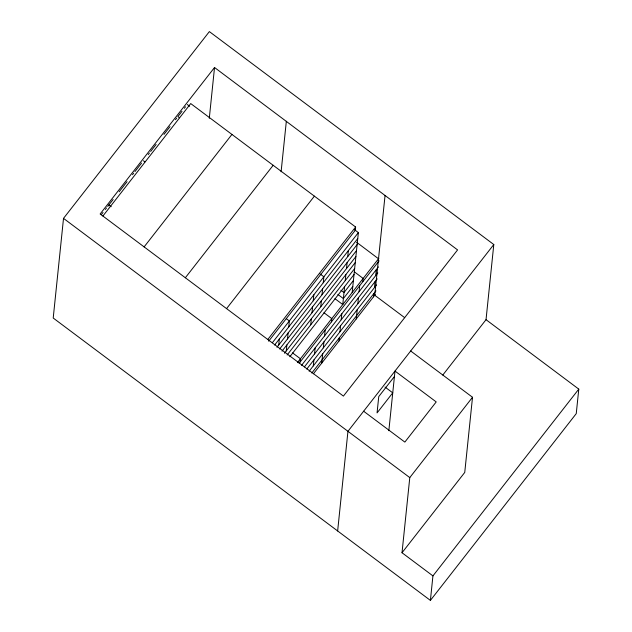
<?xml version="1.0" encoding="UTF-8"?>
<svg xmlns="http://www.w3.org/2000/svg" width="632" height="632" viewBox="0 0 632 632"><rect width="100%" height="100%" fill="white"/><g stroke="black" fill="none" stroke-linecap="round" stroke-linejoin="round"><path stroke-width="0.95" d="M63.516 218.372L53.214 318.03L430.4 600.4L576.25 413.628L578.786 389.122L486.032 319.681L493.797 244.537L209.366 31.6L63.516 218.372L409.781 477.602L402.015 552.747L432.928 575.894L430.4 600.4M209.287 118.303L214.532 67.498L457.576 249.909L343.413 396.098L100.148 213.979L214.532 67.498M281.106 171.785L286.336 121.249M278.712 344.993L279.336 338.997M286.264 350.91L286.889 344.922M287.505 338.934L288.121 332.938M288.745 326.949L289.361 320.961L286.272 318.647M300.089 362.033L300.421 358.771L292.569 352.893M310.739 324.769L311.363 318.773M311.979 312.785L312.595 306.797M313.219 300.808L313.835 294.82M313.29 365.912L313.914 359.924M314.531 353.936L315.147 347.94M320.772 306.725L321.388 300.737M322.012 294.749L322.628 288.753M323.244 282.765L323.868 276.777L319.997 273.885M321.743 363.116L322.699 353.865M323.323 347.869L323.94 341.88M324.564 335.892L325.18 329.904M331.452 321.87L331.792 318.599L323.94 312.722M338.997 341.027L339.337 337.757M339.953 331.768L340.577 325.78M341.193 319.792L341.809 313.804M344.622 286.572L342.765 304.545L334.952 298.691M345.246 280.584L345.862 274.596M346.478 268.6L347.102 262.612M347.719 256.624L348.343 250.635M102.898 216.033L190.722 103.569L355.611 227.014L355.279 230.277L268.663 341.193M352.174 292.49L358.368 232.592L354.505 229.7M356.25 318.939L357.206 309.68M357.823 303.692L358.447 297.696M359.063 291.708L359.679 285.719M362.815 281.698L363.155 278.435L354.52 271.965M337.646 530.967L347.948 431.316L493.797 244.537M373.504 296.843L373.836 293.58M374.46 287.584L375.076 281.596M375.692 275.607L376.317 269.619M385.038 195.604L374.744 295.255L404.701 317.683M388.838 430.684L395 371.063L436.214 401.92L404.851 442.092L363.629 411.227M410.682 350.981L472.515 397.267L464.749 472.42L402.015 552.747M101.239 214.73L103 212.47M105.354 209.461L106.531 207.952M107.709 206.443L113.12 199.515M119.171 191.765L127.04 181.684M132.491 174.709L133.7 173.16M134.908 171.612L141.568 163.08M148.228 154.556L149.436 153.007M150.645 151.451L156.096 144.475M163.965 134.403L170.016 126.653M175.467 119.677L176.676 118.121M182 111.303L177.884 116.572L179.449 117.742M184.354 108.285L185.531 106.784M144.12 246.899L231.944 134.426M185.342 277.756L273.166 165.292M226.564 308.621L314.388 196.149M267.786 339.479L355.611 227.014M272.36 342.726L358.368 232.592M274.628 345.025L357.752 238.58M276.95 347.252L357.127 244.576M279.613 349.038L356.511 250.564M282.03 351.139L355.895 256.553M284.447 353.241L355.271 262.541M287.133 354.994L354.655 268.537M289.835 356.74L354.038 274.525M353.414 280.513L344.005 292.561L340.877 290.222M352.798 286.501L343.389 298.557L337.915 294.457M297.411 362.634L378.837 258.354M299.149 363.234L379.105 260.85M301.559 365.351L378.434 266.902M304.419 366.884L377.81 272.898M306.773 369.064L377.193 278.886M309.127 371.245L376.577 284.874M311.797 373.03L375.953 290.862M313.417 373.781L375.282 294.559M394.431 376.506L378.75 396.588L377.059 412.925L392.748 392.843L384.975 387.029M442.787 375.06L486.032 319.681M409.781 477.602L472.515 397.267M432.928 575.894L578.786 389.122M187.293 104.525L189.64 106.279M143.385 160.757L144.933 161.91M108.878 204.942L111.224 206.696M356.574 242.246L378.513 258.772"/></g></svg>
